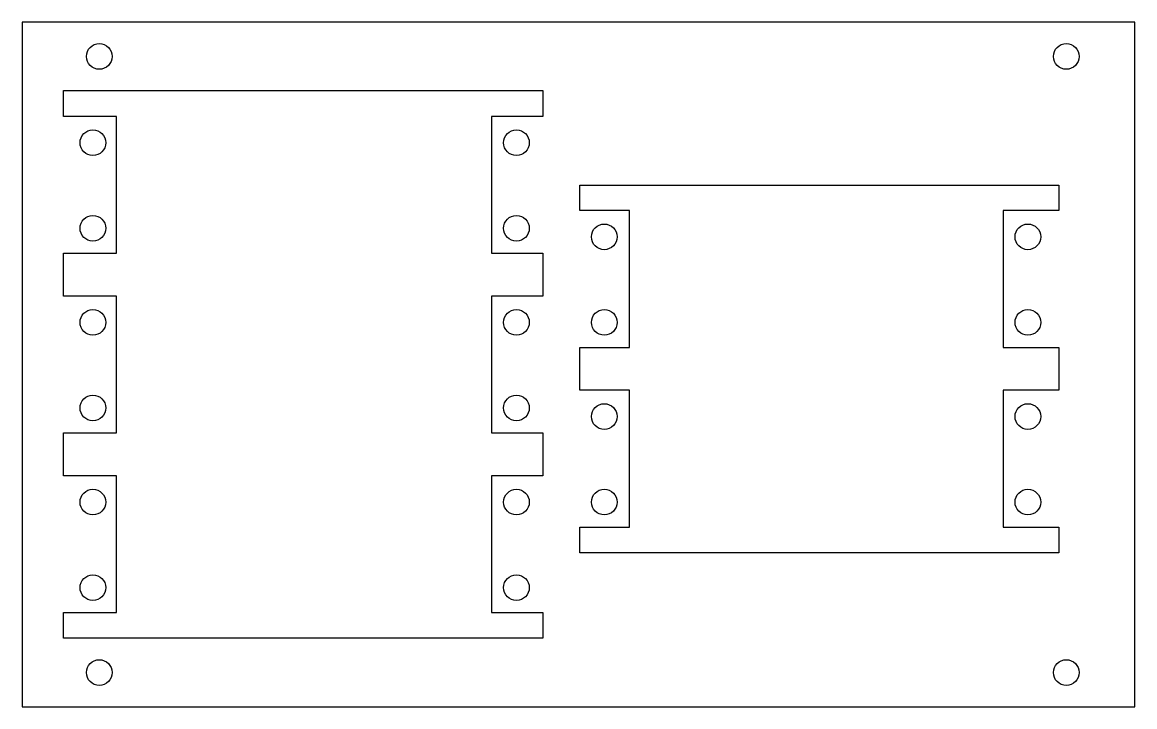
# Model space of a CAD drawing. Header units: millimetres. Extents: x -53 to 77, y -40 to 40.
import ezdxf

# ---------------------------------------------------------------- set-up
doc = ezdxf.new("R2010")
doc.units = ezdxf.units.MM
doc.layers.get('0').update_dxf_attribs({"linetype": 'CONTINUOUS'})

msp = doc.modelspace()

# ---------------------------------------------------------------- linework, layer by layer
for points in [[(-53, 40), (-53, -40), (77, -40), (77, 40)], [(-48.17, 32.02), (7.83, 32.02), (7.83, 29), (1.83, 29), (1.83, 13), (7.83, 13), (7.83, 8), (1.83, 8), (1.83, -8), (7.83, -8), (7.83, -13), (1.83, -13), (1.83, -29), (7.83, -29), (7.83, -31.98), (-48.17, -31.98), (-48.17, -29), (-42, -29), (-42, -13), (-48.17, -13), (-48.17, -8), (-42, -8), (-42, 8), (-48.17, 8), (-48.17, 13), (-42, 13), (-42, 29), (-48.17, 29)], [(12.14, -22.03), (12.14, -19), (17.95, -19), (17.95, -3), (12.14, -3), (12.14, 2), (17.95, 2), (17.95, 18), (12.14, 18), (12.14, 20.97), (68.14, 20.97), (68.14, 18), (61.64, 18), (61.64, 2), (68.14, 2), (68.14, -3), (61.64, -3), (61.64, -19), (68.14, -19), (68.14, -22.03)]]:
    msp.add_lwpolyline(points, close=True)
for centre in [(-44, 36), (69, 36), (-44.75, 25.92), (4.75, 25.92), (-44.75, 15.92), (4.75, 15.92), (15.01, 14.92), (64.51, 14.92), (-44.75, 4.92), (4.75, 4.92), (15.01, 4.92), (64.51, 4.92), (-44.75, -5.08), (4.75, -5.08), (15.01, -6.08), (64.51, -6.08), (-44.75, -16.08), (4.75, -16.08), (15.01, -16.08), (64.51, -16.08), (-44.75, -26.08), (4.75, -26.08), (-44, -36), (69, -36)]:
    msp.add_circle(centre, 1.5)

doc.saveas('drawing.dxf')
